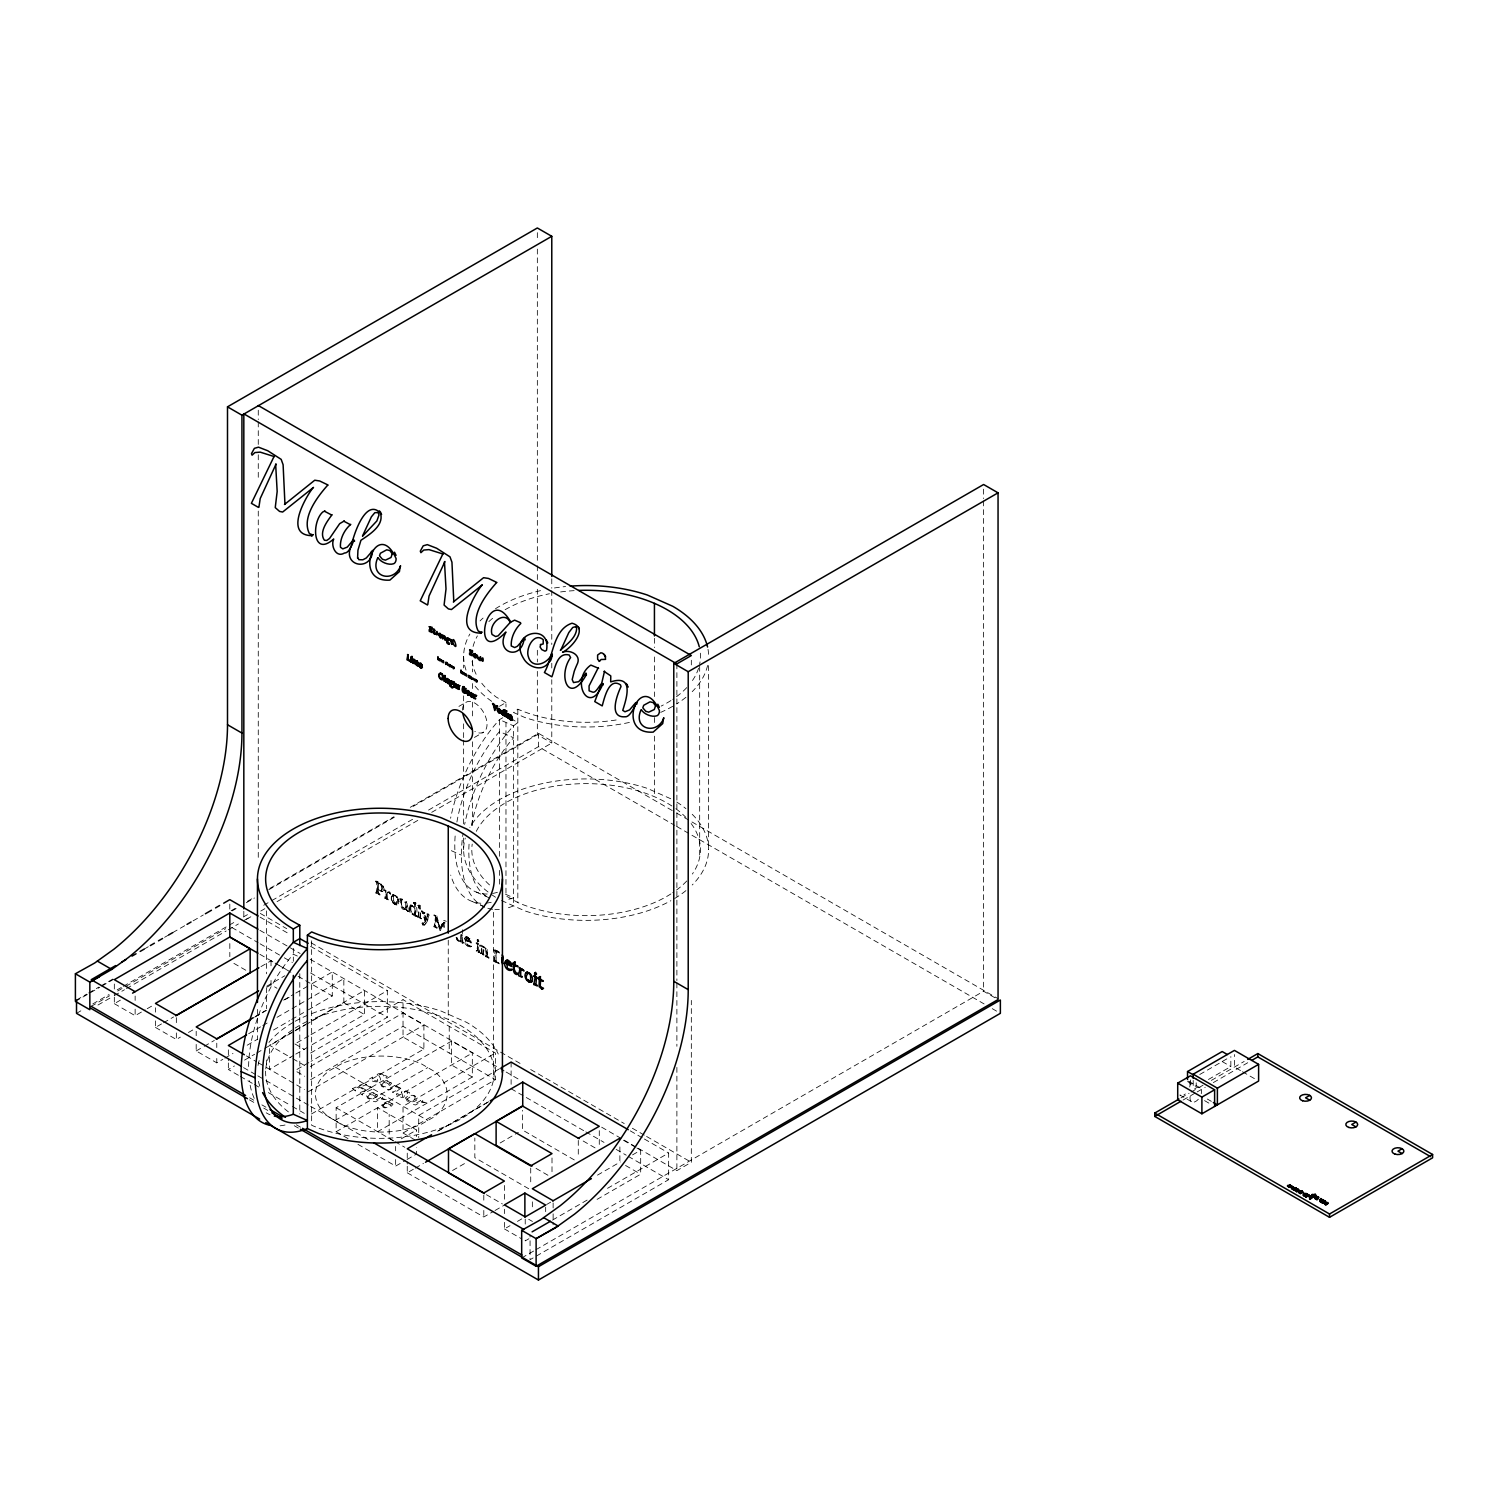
<?xml version="1.0" encoding="UTF-8"?>
<svg xmlns="http://www.w3.org/2000/svg" width="1508" height="1508" viewBox="0 0 1508 1508"><rect width="100%" height="100%" fill="white"/><g stroke="black" fill="none" stroke-linecap="round" stroke-linejoin="round"><path stroke-width="0.75" stroke-dasharray="5 3.75" d="M405.539 909.399L408.253 911.473L406.708 910.455C408.611 900.276 405.049 902.481 404.483 901.482M406.708 910.455L407.235 902.067M410.76 906.798L411.873 905.893L414.455 907.929C416.076 926.251 404.125 899.616 414.907 907.665L414.907 913.603C411.364 915.149 409.064 907.269 412.268 905.799M460.807 934.696L460.43 940.86M461.278 934.432C464.803 950.681 449.95 930.511 460.411 940.709M435.737 917.712L440.016 930.511L443.955 922.312L440.487 930.248L436.189 917.448L435.492 927.043C440.675 929.267 431.118 926.666 434.738 926.082M436.189 917.448L435.492 927.043M375.775 892.679C379.356 887.288 375.473 872.736 377.264 890.889C374.7 892.981 378.018 896.374 379.903 894.319C370.157 885.403 390.534 894.791 378.112 890.04M494.662 960.426C496.452 934.168 492.984 967.382 495.114 960.162M375.775 881.143L382.957 885.611L384.106 888.928L383.183 890.851C386.048 885.253 374.399 878.806 378.112 889.324C386.067 893.226 381.336 880.766 375.775 881.143L376.849 882.463M498.149 952.509L498.997 951.812L493.663 949.211L499.6 953.075L496.094 951.755L495.944 961.934L499.789 963.48M378.527 893.622L378.583 889.777M495.944 961.934L496.566 951.491L499.714 953.056M435.586 915.827L434.568 926.232L435.586 915.827L434.04 915.526L434.511 914.527L436.792 915.846L440.072 928.268L436.34 916.11L434.04 914.791M388.216 899.202C387.594 900.747 382.73 897.543 386.086 890.983C380.676 887.496 392.777 894.414 384.578 889.965M384.691 897.882L385.991 897.222L386.086 890.983M417.678 916.921C420.374 910.794 418.036 895.262 418.922 916.581C415.284 917.599 423.71 919.333 421.203 918.24M476.245 951.265L477.546 950.078L477.659 943.838C474.172 940.332 483.653 946.722 478.828 951.548C482.277 953.829 474.605 951.642 477.094 950.624M481.222 953.094L481.881 946.289L480.355 946.006L480.826 945.007L487.084 948.589L487.499 957.09L488.912 958.032L485.387 956.543L486.688 955.356C483.201 933.678 484.388 964.008 481.542 953.018M480.468 953.169L481.768 952.528L481.881 946.289M414.455 907.137L414.964 903.405L414.455 907.137L410.704 905.12L414.907 906.874M386.821 898.975L386.859 893.565L388.876 892.416L390.685 894.037M387.273 898.693L386.859 893.565M415.661 915.62C413.739 883.462 420.28 922.896 414.587 915.658C411.288 914.489 407.763 907.778 409.931 905.403C406.971 908.457 410.496 916.525 414.945 914.432L417.188 916.619M456.095 937.297L457.565 940.615L463.088 943.65L462.089 934.508M462.013 942.387L462.541 929.757M478.356 951.831L478.884 943.424M482.579 954.244L483.484 947.533L482.635 948.023M487.499 957.09L486.613 948.852L480.355 945.271M400.694 899.937C400.223 894.847 398.866 912.736 406.01 909.135L408.253 911.473M401.166 899.673L401.693 907.1L405.464 909.343M477.659 943.838L477.018 950.662M405.577 902.764C407.122 916.167 398.263 904.404 402.429 899.277C398.621 905.479 408.329 914.451 406.029 902.481M425.614 921.69C417.037 927.1 428.178 927.062 428.31 916.185C428.065 909.833 427.348 916.487 425.765 920.37C427.782 916.393 419.582 907.91 422.485 911.718L425.614 921.69L423.729 924.592L422.127 923.047M419.789 918.014C422.108 914.753 418.15 901.539 418.621 906.044M420.261 917.75L420.317 905.384L417.546 904.781M444.879 922.425L444.822 923.462M393.984 895.564L393.211 896.11C395.398 916.939 399.073 892.924 394.889 896.016M396.321 904.121C399.224 901.614 397.151 894.866 392.966 894.904M391.137 897.995L393.437 894.621L397.245 896.789L399.13 901.671L396.793 905.026C392.212 904.593 389.516 898.202 392.664 894.923M396.774 903.839L393.701 901.388L393.682 895.846M398.621 903.801L398.15 899.409L395.888 896.072M465.708 940.181L471.438 942.839L466.161 939.899L467.065 945.064L471.533 946.308L468.686 947.062L465.218 943.914L464.162 939.974L465.67 937.09M471.533 946.308L469.158 946.779L466.406 944.762L464.652 937.995M381.769 889.984L381.731 886.365L378.828 883.254M422.447 922.99C424.766 929.38 428.046 917.995 428.762 915.903M476.943 940.106C481.278 937.995 476.132 944.498 477.64 939.258M423.654 913.452L424.408 912.679L421.316 910.889M477.452 939.446L478.3 941.614M390.365 894.112C388.517 887.835 391.345 897.222 389.441 892.642M486.16 955.921L486.16 950.624L483.955 947.439M486.688 955.356L485.387 956.015M378.678 883.443L378.583 889.06L381.75 890.078M465.972 937.052C470.684 936.543 471.552 945.818 465.746 939.465L468.423 937.957L470.986 943.122M465.746 939.465L467.951 938.221L469.572 941.671M425.765 920.37L427.782 915.262L426.745 914.734M440.072 928.268L443.654 920.332L446.33 921.331M440.543 928.004L444.106 920.069M443.503 922.576L444.426 929.72M386.84 892.529L389.083 891.624M616.169 719.976A114.325 66.013 0 0 1 517.828 709.212L513.568 712.511L524.878 717.525A122.487 70.725 0 0 0 631.852 721.88M470.421 947.062C470.741 945.931 464.445 944.065 466.161 939.899M500.166 1142.97L518.356 1132.338M255.286 1016.543L265.408 1010.68M283.636 1000.124L293.777 994.262M295.794 993.093L309.988 984.875M312.005 983.706L332.269 971.981L332.269 995.977L307.952 1010.058M248.613 1033.753L260.771 1026.722M262.788 1025.553L268.876 1022.028M276.982 1017.335L305.351 1000.916M307.368 999.747L343.843 978.635L343.843 1002.631L307.368 1023.744M196.191 1044.403L196.191 1050.944L216.775 1062.838L222.864 1059.313M224.88 1058.145L232.986 1053.451M247.18 1045.233L257.303 1039.37M273.513 1030.002L289.724 1020.614M291.741 1019.446L305.936 1011.227M238.358 1075.261L228.349 1069.492L234.437 1065.967M244.56 1060.105L254.682 1054.243M256.718 1053.074L262.788 1049.549M264.824 1048.38L305.351 1024.912M458.922 706.385L466.142 702.219M499.525 706.291L505.972 702.558L505.972 707.007M502.748 717.751L499.525 719.618A113.741 56.531 -66.1 0 0 450.59 818.26M474.436 737.431L483.446 732.228M144.221 949.079L148.293 946.722M164.598 937.316L168.67 934.96M172.741 932.604L184.975 925.554M193.118 920.841L203.316 914.96M76.512 1000.011L86.672 994.13M88.708 992.961L98.887 987.08M100.923 985.912L113.138 978.862M231.158 910.719L235.229 908.363M247.444 901.313L253.551 897.788M269.819 888.382L393.965 816.733M410.233 807.327L538.45 733.303L674.792 812.02M75.4 1001.387L99.811 987.288M101.847 986.119L114.061 979.069M232.1 910.926L236.153 908.57M246.332 902.708L254.475 897.995M268.726 889.777L396.924 815.753M413.211 806.365L537.338 734.698L551.777 743.029L551.777 679.693M76.512 1013.338L82.62 1009.813M92.78 1003.932L109.066 994.545M117.209 989.832L121.281 987.495M123.317 986.307L235.229 921.69M243.372 916.996L247.444 914.659M263.73 905.252L269.819 901.727M271.855 900.559L414.304 818.316M428.555 810.079L538.45 746.649L674.792 825.366M91.234 1006.345L109.575 995.751M117.718 991.039L123.826 987.514M125.88 986.345L225.729 928.683M243.825 920.596L251.044 916.43M97.982 1005.025L112.214 996.807M114.25 995.619L124.429 989.757M126.465 988.569L226.181 931.001M228.217 929.833L238.396 923.952M246.52 919.258L252.628 915.733M260.771 911.039L264.843 908.683M277.057 901.633L419.507 819.391M431.703 812.341L551.777 743.029M114.325 997.127L114.325 1003.668L120.395 1000.162M114.325 1003.668L135.136 1015.676L145.202 1009.87M147.218 1008.701L153.269 1005.214M375.775 881.897L377.32 882.199M378.15 883.99L379.111 883.236M380.374 884.63L381.543 884.122M375.775 893.245L377.17 892.397M381.279 890.342L382.221 889.72M378.074 893.886L379.903 894.319M388.291 892.472L387.311 893.038L388.876 892.416M155.456 1020.878L155.456 1027.419L161.507 1023.932M163.505 1022.763L173.59 1016.957M260.959 966.609L271.025 960.803L276.982 964.234M384.691 898.391L385.916 897.524M393.211 896.11L394.38 895.45M391.251 899.277L391.59 897.731M396.246 897.505L397.245 896.789M391.628 900.559L391.722 898.994M392.212 901.784L396.793 905.026M392.985 902.915L394.172 902.331M399.677 899.409L402.429 899.277M399.677 898.693L401.486 899.088M401.015 899.352L401.995 899.032M394.889 904.555L397.075 903.556M404.483 902.18L406.293 901.859M405.841 902.123L406.802 901.822M266.709 986.232L284.842 975.751M413.437 902.406C417.509 902.972 411.232 902.18 414.493 903.669M155.456 1027.419L176.342 1039.464L180.357 1037.146M188.425 1032.49L194.475 1029.003M266.991 987.118L271.025 984.799L276.982 988.249M413.437 903.122L414.964 903.405M417.546 905.497L419.073 905.78M412.08 914.489L413.079 913.678M413.607 914.206L414.907 913.603M421.316 911.605L422.485 911.718M425.162 921.954L422.768 912.887M423.691 913.188L424.879 912.415M417.678 917.448L418.922 916.581M423.729 914.055L424.879 912.943M426.745 914.036L429.554 915.13M196.191 1050.944L202.242 1047.457M204.259 1046.288L214.325 1040.463M254.626 1017.203L266.709 1010.228M284.842 999.766L290.893 996.26M421.938 923.537L423.069 922.821M425.03 924.743L423.654 925.46M433.757 926.157L435.19 925.554M433.757 926.723L437.075 928.117M444.049 922.142L443.974 930.002M293.758 1031.284L269.536 1045.27L290.874 1057.598M295.775 1030.115L309.913 1021.972M311.93 1020.803L364.427 990.492L364.427 1014.488L311.93 1044.799M456.773 939.767L463.54 943.386M466.443 936.77L465.218 937.354L467.367 936.826L469.949 938.598L471.438 942.839M459.959 940.973L461.278 940.37M460.355 941.671L461.297 941.199M466.029 938.523L467.574 937.637M468.931 939.201L469.949 938.598M296.944 1042.782L309.008 1035.826M311.006 1034.658L387.33 990.605L387.33 1017.278L311.006 1061.33M477.433 941.331L478.771 941.35M477.734 941.576L478.96 941.124M476.132 942.839L477.848 943.179M477.395 943.442L478.451 943.179M293.758 1055.298L269.536 1069.285L269.536 1047.457M295.775 1054.13L309.913 1045.968M476.245 950.737L477.546 950.078M482.617 947.175L483.616 946.741M480.468 953.697L481.693 952.83M310.648 1053.018L403.032 999.672L495.416 1053.018L495.416 1079.69L403.032 1133.017L403.032 1106.344L495.416 1053.018M495.189 950.247L493.663 949.965L494.737 950.511M485.387 956.543L486.462 955.865L488.912 958.032M496.019 952.038L497.659 950.964M296.944 1069.455L309.008 1062.499M310.346 1066.514L403.032 1012.999L423.899 1025.044L423.899 1049.059L308.405 1115.731M495.039 960.445L493.663 961.312L499.732 964.083L494.115 960.464M497.546 962.896L498.733 963.405M310.648 1079.69L403.032 1026.345L495.416 1079.69M308.329 1091.679L423.899 1025.044M348.028 1138.597L336.133 1131.735L336.133 1107.72L451.608 1041.048L472.324 1053.018L472.324 1077.014L377.622 1131.679L377.622 1107.683L416.547 1130.02L416.547 1136.561M336.133 1131.735L472.324 1053.018M499.073 1069.04L418.734 1115.411L418.734 1137.635M401.335 1138.804L416.547 1130.02M438.828 1130.491L489.026 1101.5M437.64 1131.245L488.29 1101.99M357.943 1144.327L395.643 1166.099L405.143 1160.613M407.047 1159.501L416.547 1154.016L416.547 1147.475M407.254 1166.25L407.254 1172.79L413.324 1169.284M415.341 1168.116L423.446 1163.441M452.551 1170.491L464.709 1163.46M407.254 1172.79L483.804 1216.994L493.154 1211.584M495.039 1210.49L504.388 1205.099M504.426 1222.347L504.426 1228.907L510.006 1225.684M517.451 1221.386L524.878 1217.088M546.593 1204.515L550.665 1202.178M597.488 1175.128L620.316 1161.952M632.531 1154.902L640.674 1150.208L640.674 1174.204L595.886 1200.066M552.475 1220.085L587.121 1200.085M607.517 1188.323L668.647 1153.017L668.647 1179.69L530.062 1259.708L530.062 1235.259M528.931 1238.747L525.218 1240.895L525.218 1236.541M521.674 1257.936L533.889 1250.886M535.924 1249.717L983.612 991.227L998.051 999.578M638.261 1148.304L676.885 1170.623L691.324 1162.291L691.324 1000.407M1199.765 1074.488L1228.813 1057.73M1208.417 1079.483L1230.848 1066.552L1230.848 1056.543M1181.009 1097.899L1189.096 1093.243M1191.131 1092.075L1203.007 1085.213M1211.339 1080.407L1244.175 1061.444M1183.045 1100.067L1195.165 1093.074M1197.182 1091.905L1205.269 1087.249M1213.356 1082.574L1247.719 1062.744M334.851 1120.538L427.763 1067.589M414.003 914.904L414.945 914.432M405.011 909.607L406.01 909.135M392.212 895.205L393.437 894.621M409.931 905.403L411.175 904.857M479.77 952.754L477.32 950.587M381.599 891.454L383.013 891.058M414.7 903.009L415.756 902.745M670.74 798.75L647.384 788.401A122.487 70.725 0 0 0 469.855 827.421M451.326 850.682L461.373 855.13M505.538 894.244L513.568 897.788A102.073 50.744 -66.1 0 1 505.237 899.918M501.523 900.54L524.878 910.889A122.487 70.725 0 0 0 670.853 900.71M476.283 892.095L490.326 898.316M472.513 901.614L484.558 906.949M297.34 956.034L293.325 954.244A102.073 50.744 -66.1 0 0 248.594 1067.928M476.132 943.556L477.188 944.102M480.355 946.006L481.429 946.553M416.133 915.356L417.188 915.903M462.485 942.123L463.54 942.67M407.16 910.191L408.253 910.738M435.963 926.779L437.075 927.345M478.828 951.548L479.77 952.057M483.031 953.98L483.974 954.47M487.97 956.826L488.912 957.316M434.04 915.526L435.115 916.091M384.578 890.681L385.633 891.247M505.972 702.558L496.434 697.205A114.325 66.013 0 0 1 481.146 682.408M510.797 718.6L517.828 722.539L513.568 725.838A113.741 56.531 -66.1 0 0 464.634 824.48M670.909 893.924A114.325 66.013 0 0 1 517.828 902.557L505.972 895.922L505.972 722.916M393.079 1140.595L389.177 1138.351L389.177 1114.355M395.039 1141.707L404.823 1147.305M1240.481 1070.567L1234.43 1067.08L1234.43 1054.563M1242.498 1071.736L1254.581 1078.71M1222.177 1061.538L1230.848 1066.552M1188.549 1081.161L1200.085 1087.833M1187.531 1081.556L1196.202 1086.552L1196.202 1078.54M1207.305 1099.03L1211.339 1101.349M1204.553 1100.614L1210.585 1104.12M1191.452 1101.669L1179.897 1095.015A8.162 4.713 -60 0 0 1185.382 1093.941M676.828 813.208L998.334 998.824M676.828 826.535L984.102 1003.932M992.245 1008.645L1000.37 1013.338M466.217 939.201L470.025 941.407M379.903 895.111L376.246 892.416M388.216 899.899L385.143 897.618M421.203 918.938L418.15 916.657M483.974 955.186L480.92 952.905M260.3 913.433L286.727 928.683M311.119 942.783L522.579 1064.855M530.703 1069.549L624.237 1123.554M632.361 1128.248L644.557 1135.279M646.593 1136.466L691.324 1162.291M260.092 917.147L290.384 934.64M310.591 946.308L387.33 990.605M630.269 1130.868L642.389 1137.861M644.406 1139.03L668.647 1153.017M259.942 930.342L300.13 953.471M310.177 959.258L504.068 1070.831M506.104 1072.018L520.335 1080.237M601.654 1127.192L621.993 1138.917M624.029 1140.105L636.225 1147.136M623.652 1140.387L635 1146.928M636.885 1148.022L640.674 1150.208M231.836 927.495L258.075 942.651M260.092 943.819L282.316 956.638M284.333 957.806L292.42 962.481M310.591 972.962L387.33 1017.278M511.118 1088.757L583.822 1130.717M585.839 1131.886L604.029 1142.385M616.131 1149.379L626.235 1155.203M628.252 1156.372L668.647 1179.69M259.942 954.338L286.068 969.38M298.113 976.317L332.269 995.977M343.843 1002.631L364.427 1014.488M278.98 965.384L290.893 972.264M423.899 1049.059L403.032 1037.014L403.032 999.672M472.324 1077.014L451.608 1065.063L451.608 1041.048M583.162 1141.009L595.245 1147.984M625.556 1165.477L640.674 1174.204M233.891 963.367L246.087 970.398M574.284 1159.935L522.39 1129.963L522.39 1110.34M536.037 1168.38L548.026 1175.297M294.946 1043.951L304.748 1049.606M335.455 1067.23L427.763 1120.538M528.724 1188.738L474.832 1157.616L474.832 1137.975M292.816 1058.71L304.465 1065.44M296.906 1071.754L304.748 1076.278M403.032 1133.017L416.774 1140.953M246.369 1055.883L256.379 1061.67M258.377 1062.82L264.371 1066.288M266.369 1067.457L304.409 1089.417M336.133 1107.72L395.643 1142.084M486.424 1194.713L502.39 1203.95M528.667 1219.275L532.437 1221.461M243.599 1067.645L255.794 1074.676M257.83 1075.845L263.919 1079.37M265.955 1080.539L294.399 1096.976M296.416 1098.144L308.612 1105.175M310.648 1106.344L369.573 1140.368M504.426 1228.907L521.448 1238.728M240.356 1076.429L252.364 1083.366M254.362 1084.516L260.375 1087.984M268.386 1092.603L290.403 1105.326M292.401 1106.476L304.409 1113.413M249.706 1097.824L253.759 1100.18M261.883 1104.874L265.955 1107.211M296.416 1124.817L300.488 1127.155M249.48 1099.86L255.587 1103.385M263.73 1108.097L267.783 1110.435M294.248 1125.722L298.32 1128.059M496.415 961.67L498.017 962.632M456.585 938.466L457.244 939.484M392.08 900.276L392.683 901.52M426.217 920.087L424.2 913.791M422.033 911.982L422.315 913.151M1193.205 1080.463L1193.205 1086.703M1190.434 1079.973L1190.434 1088.305M983.612 489.195L983.612 498.582M983.612 500.92L983.612 991.227M708.628 665.594L708.628 849.645M699.674 666.291L699.674 857.336M691.324 660.24L691.324 664.934M676.885 663.878L676.885 980.596M676.885 982.933L676.885 1046.288M676.885 1067.4L676.885 1170.623M654.434 638.299L654.434 647.611M654.434 656.941L654.434 696.545M654.434 717.506L654.434 724.5M654.434 736.149L654.434 796.714M619.882 1146.928L619.882 1162.197M599.279 1130.68L599.279 1145.948M578.28 1140.425L578.28 1157.88M553.134 1202.932L553.134 1211.659M553.134 1213.846L553.134 1224.741M552.003 1157.956L552.003 1175.411M551.777 578.808L551.777 588.195M551.777 590.533L551.777 644.5M551.777 663.275L551.777 667.95M545.67 1207.286L545.67 1211.64M538.45 733.303L538.45 746.649M537.338 232.666L537.338 239.697M537.338 249.084L537.338 563.445M537.338 565.783L537.338 579.864M537.338 589.251L537.338 629.119M537.338 650.25L537.338 661.974M537.338 671.362L537.338 734.698M532.343 1201.838L532.343 1210.566M530.722 1168.078L530.722 1185.533M525.218 1219.086L525.218 1225.627M517.828 709.212L517.828 902.557M511.118 1062.084L511.118 1084.309M504.388 1185.458L504.388 1200.726M504.426 1209.265L504.426 1213.62M499.525 856.28L499.525 719.618L513.568 725.838L513.568 905.874A113.741 56.531 -66.1 0 1 505.274 908.532M499.525 870.399L499.525 886.855M493.493 912.302L493.493 1080.03M483.804 1195.165L483.804 1201.706M483.804 1210.434L483.804 1216.994M472.588 660.24L472.588 671.889M472.588 683.539L472.588 690.532M472.588 702.181L472.588 718.487M472.588 741.766L472.588 827.967M463.635 656.282L463.635 667.931M463.635 695.885L463.635 709.853M463.635 723.84L463.635 737.827M463.635 740.145L463.635 824.009M463.635 837.996L463.635 849.645M449.233 1026.345L449.233 1053.018M448.253 940.2L448.253 1019.408M407.254 1153.149L407.254 1164.063M395.643 1146.457L395.643 1150.811M395.643 1159.539L395.643 1166.099M311.647 940.804L311.647 1125.27A114.325 66.013 0 0 0 464.766 1116.599A114.325 66.013 0 0 0 464.257 1027.759A114.325 66.013 0 0 0 311.025 1019.672M299.79 973.659L299.79 1113.941M293.325 948.287L293.325 961.312M271.025 960.803L271.025 967.344M271.025 980.445L271.025 984.799M266.407 910.889L266.407 973.791M266.407 987.778L266.407 1008.739M266.407 1059.992L266.407 1064.648M258.264 410.214L258.264 419.601M258.264 421.938L258.264 445.407M258.264 454.794L258.264 478.243M258.264 511.099L258.264 860.634M257.453 1009.436L257.453 1039.728M243.825 911.209L243.825 918.24M229.8 904.103L229.8 910.775M229.819 943.556L229.819 956.656M228.349 1049.851L228.349 1060.765M228.349 1062.933L228.349 1069.492M216.775 1043.197L216.775 1047.551M216.775 1058.465L216.775 1062.838M196.191 1031.302L196.191 1035.676M176.342 1017.655L176.342 1024.196M176.342 1032.923L176.342 1039.464M155.456 1007.778L155.456 1012.151M135.136 996.053L135.136 1000.407M135.136 1009.135L135.136 1015.676M114.325 984.027L114.325 994.941M462.541 710.155A17.323 10.009 60 0 1 474.794 703.086A17.323 10.009 60 0 1 487.046 724.292A17.323 10.009 60 0 1 474.794 731.38M1189.378 1082.122A8.162 4.713 -60 0 1 1189.699 1087.023M1194.6 1088.889A8.162 4.713 -60 0 1 1201.254 1093.696M1198.351 1099.219A8.162 4.713 -60 0 1 1191.999 1101.971A8.162 4.713 -60 0 1 1190.283 1095.826M691.116 823.519A114.325 66.013 0 0 1 692.361 874.037M686.743 880.992A114.325 66.013 0 0 1 672.719 892.736M489.516 884.932A114.325 66.013 0 0 1 472.211 844.084M476.283 831.36A114.325 66.013 0 0 1 562.767 785.027A114.325 66.013 0 0 1 674.133 807.515M675.829 808.722A114.325 66.013 0 0 1 685.82 817.336M692.21 814.282A122.487 70.725 0 0 1 692.21 884.989M685.914 890.644A122.487 70.725 0 0 1 672.738 899.635M495.51 897.222A122.487 70.725 0 0 1 489.855 893.358M488.064 892.02A122.487 70.725 0 0 1 465.275 838.109M676.753 802.049A122.487 70.725 0 0 1 685.914 808.627M499.299 909.418A113.741 56.531 -66.1 0 1 494.869 909.456M492.701 909.267A113.741 56.531 -66.1 0 1 486.556 907.835M484.634 907.062A113.741 56.531 -66.1 0 1 463.05 833.566M491.212 902.293A113.741 56.531 -66.1 0 1 485.256 903.198M480.826 903.235A113.741 56.531 -66.1 0 1 450.722 875.092M497.414 892.284A102.073 50.744 -66.1 0 1 491.193 893.697M487.216 894.018A102.073 50.744 -66.1 0 1 455.416 832.85M456.905 822.03A102.073 50.744 -66.1 0 1 499.525 731.55L513.568 737.77A102.073 50.744 -66.1 0 0 470.948 828.269M707.572 665.518A122.487 70.725 0 0 1 692.21 691.644M685.914 697.299A122.487 70.725 0 0 1 676.753 703.859M672.738 706.291A122.487 70.725 0 0 1 660.692 712.379M491.683 701.314A122.487 70.725 0 0 1 475.133 686.178M466.01 670.099A122.487 70.725 0 0 1 469.855 634.057M480.053 620.919A122.487 70.725 0 0 1 483.069 618.073M495.51 608.704A122.487 70.725 0 0 1 542.71 590.156M554.435 587.969A122.487 70.725 0 0 1 565.594 586.555M708.025 649.364A122.487 70.725 0 0 1 708.628 656.282M698.562 668.232A114.325 66.013 0 0 1 692.361 680.673M686.743 687.629A114.325 66.013 0 0 1 672.719 699.373M670.909 700.56A114.325 66.013 0 0 1 661.164 706.083M476.132 674.264A114.325 66.013 0 0 1 471.929 659.392M473.078 646.461A114.325 66.013 0 0 1 477.376 635.924M488.875 621.598A114.325 66.013 0 0 1 494.454 616.847M505.123 609.703A114.325 66.013 0 0 1 549.459 593.756M560.58 591.947A114.325 66.013 0 0 1 574.152 590.646M700.334 653.171A114.325 66.013 0 0 1 699.674 663.972M486.443 896.336A102.073 50.744 -66.1 0 1 469.271 841.2M288.424 1111.905A114.325 66.013 0 0 1 265.634 1071.095M265.766 1068.927A114.325 66.013 0 0 1 293.363 1029.248M295.172 1028.06A114.325 66.013 0 0 1 309.083 1020.539M259.81 1086.156A122.487 70.725 0 0 1 258.038 1079.257M258.038 1065.421A122.487 70.725 0 0 1 259.81 1058.522M268.952 1042.443A122.487 70.725 0 0 1 293.325 1022.33M295.229 1021.255A122.487 70.725 0 0 1 309.706 1014.394M311.93 1013.527A122.487 70.725 0 0 1 441.184 1011.095L466.556 1022.33A122.487 70.725 0 0 1 498.262 1054.035M285.031 1125.006A113.741 56.531 -66.1 0 1 279.074 1125.892M270.102 1114.789A102.073 50.744 -66.1 0 1 266.219 1112.81M254.23 1098.352A102.073 50.744 -66.1 0 1 249.404 1080.689M378.791 1075.468C384.955 1083.913 372.25 1082.725 369.347 1079.068L372.608 1077.089L372.91 1080.463L377.735 1081.029L377.188 1074.601A4.335 2.507 0 0 1 379.469 1073.489L387.254 1076.373C382.335 1082.951 385.69 1069.794 378.791 1075.468M400.789 1088.248L394.662 1092.866C388.951 1091.415 394.908 1092.942 398.96 1088.361A1.96 1.131 0 0 0 398.696 1087.457L395.247 1086.608L389.479 1089.869C384.05 1089.021 389.422 1089.153 394.681 1085.458L393.494 1084.836L400.789 1088.248M401.373 1092.037C406.048 1103.309 396.547 1090.001 396.34 1094.638L398.055 1095.562A6.051 3.487 0 0 0 399.959 1096.825C408.781 1100.557 400.11 1088.512 407.085 1092.037A2.281 1.319 0 0 1 407.443 1092.98L406.934 1094.506L409.705 1092.923L405.237 1090.68L401.373 1092.037M376.284 1094.695L375.021 1096.184L371.006 1093.865L374.059 1093.338L376.284 1094.695M390.233 1082.744L388.989 1084.233L384.955 1081.915L388.008 1081.387L390.233 1082.744M391.665 1103.573L390.402 1105.062L386.387 1102.744L389.441 1102.216L391.665 1103.573M367.952 1096.278C366.859 1099.313 375.718 1098.597 371.439 1099.275A6.202 3.581 0 0 1 367.707 1098.276L366.331 1095.204L372.08 1092.584A5.316 3.073 0 0 1 376.227 1093.507L377.603 1095.336L375.926 1097.372L370.289 1094.224L367.952 1096.278M381.92 1084.327C380.827 1087.362 389.686 1086.646 385.388 1087.343A6.202 3.581 0 0 1 381.656 1086.344L380.28 1083.272L386.048 1080.633A5.316 3.073 0 0 1 390.176 1081.556L391.571 1083.385L389.893 1085.421L384.257 1082.273L381.92 1084.327M383.334 1105.157C382.24 1108.191 391.1 1107.475 386.821 1108.154A6.202 3.581 0 0 1 383.089 1107.155L381.712 1104.082L387.462 1101.462A5.316 3.073 0 0 1 391.609 1102.386L392.985 1104.214L391.307 1106.25L385.671 1103.102L383.334 1105.157M407.235 1099.049C415.002 1108.191 419.959 1088.267 407.235 1099.049M405.69 1097.975L407.179 1101.066L412.796 1101.801A6.579 3.789 0 0 0 416.491 1100.143L417.245 1098.521C415.718 1093.997 408.197 1094.544 405.69 1097.975M386.293 1099.615L380.525 1098.974L375.53 1101.801C370.082 1100.972 375.435 1101.104 380.695 1097.39C377.057 1095.562 385.973 1097.39 381.449 1098.427L386.293 1099.615M426.349 1102.744L420.6 1102.103L415.605 1104.949C410.157 1104.101 415.511 1104.233 420.77 1100.52C417.132 1098.691 426.048 1100.52 421.505 1101.556L426.349 1102.744M352.514 1088.625L355.549 1090.963L355.04 1089.945L359.733 1087.306L365.445 1090.529L359.017 1092.98L362.58 1095.034L362.071 1093.997L373.607 1088.644L370.063 1086.608L370.572 1087.626L366.067 1090.152L360.431 1086.891L366.595 1084.591L363.051 1082.555L363.541 1083.573L352.514 1088.625M341.562 1063.762L329.328 1070.718A65.843 38.002 0 0 0 328.819 1116.994L340.883 1124.063A65.843 38.002 0 0 0 421.034 1124.365L433.267 1117.39A65.843 38.002 0 0 0 433.795 1071.114L421.731 1064.064A65.843 38.002 0 0 0 341.562 1063.762"/><path stroke-width="1.5" d="M503.804 714.472C503.05 706.027 500.637 717.525 504.256 714.208M507.781 716.715L505.293 716.545L506.537 710.777M418.772 665.744C420.506 662.728 411.043 658.864 414.153 659.373M447.612 682.709L445.765 682.181L446.99 678.336M451.326 683.105L449.403 684.274L448.008 683.463L448.366 680.787L446.933 679.486L447.612 682.389M512.513 720.183C506.537 719.599 512.4 716.658 509.666 715.697C508.893 714.321 513.04 718.166 512.513 719.844M416.679 664.839C414.266 665.707 414.097 654.981 414.587 663.313M514.039 964.63C512.72 966.703 512.814 975.94 517.734 974.149M539.298 979.201L539.091 986.571L541.956 989.154L543.106 988.494L540.184 986.119L540.618 979.955M416.679 664.519L415.756 661.597L416.962 660.975M512.06 717.318L510.364 719.128L510.515 716.979M515.359 965.365C511.382 969.437 518.262 974.074 516.697 974.583M1309.849 1198.747L1309.641 1195.618L1307.926 1195.467M284.955 504.219L283.108 464.747L281.185 459.374L267.783 450.76L258.471 447.16L254.381 448.347L251.459 453.682L252.081 455.19L254.909 452.57L260.168 452.136L274.324 456.585M410.798 661.447L406.953 659.769L407.914 654.585M453.795 601.711L451.948 562.239L450.006 556.848L436.623 548.233L427.311 544.633L423.22 545.821L420.298 551.155L420.921 552.682L423.748 550.043L428.988 549.609L443.163 554.058M463.144 686.479C460.92 689.533 462.617 694.792 466.858 692.436M410.836 659.844C406.934 664.01 408.913 652.417 407.443 654.849M410.346 661.729L410.138 659.976M463.258 689.571C467.8 691.343 462.202 694.83 463.258 689.571L464.219 689.269M412.268 658.299L410.817 661.993L412.683 662.54M413.173 659.844L412.74 663.105L414.587 663.633M415.756 661.597C419.167 661.56 415.19 667.196 418.772 666.065M445.105 677.243L443.842 681.069L445.708 681.597M459.224 689.42L457.376 688.873L458.771 685.141M474.963 694.472L473.738 698.336L475.604 698.864M522.107 977.203L518.564 975.695L519.977 968.268M537.338 985.987L533.813 984.498L535.227 977.071M504.275 711.569L504.652 709.702M412.683 662.219L411.25 658.751M445.708 681.277L445.294 677.356M449.855 683.689L448.573 679.976L446.198 678.92M459.224 689.099C458.941 687.007 459.997 685.405 457.791 685.612M475.604 698.543C471.344 696.451 480.147 695.395 474.718 695.659L471.193 694.057M504.841 709.816L504.369 715.697L505.312 715.678M506.669 717.337L506.273 715.188L508.667 718.487L512.004 716.62L510.967 715.226L509.233 715.98M522.107 976.487L520.694 976.26L520.731 970.85L522.183 969.776M537.338 985.29L535.924 985.063L536.452 976.656M1305.871 1196.523L1309.66 1195.901M1301.121 1192.149C1296.71 1191.49 1302.384 1194.034 1302.969 1192.319M440.223 673.247C435.529 675.584 443.032 683.558 443.861 677.865M333.758 539.072C330.422 545.349 335.85 558.394 344.484 553.021C350.591 553.53 354.078 536.377 354.55 541.297M463.352 687.252C467.367 689.872 460.882 690.004 464.2 686.762M442.805 677.563C442.466 683.199 436.34 674.264 441.147 673.36M499.619 712.813C500.92 705.273 495.189 712.719 500.222 712.417M501.749 962.123L501.994 957.241M530.496 981.124C532.324 963.725 519.732 980.69 530.948 980.86M505.746 716.036L501.674 714.038L502.56 710.664M497.263 710.042C502.428 705.857 498.997 718.619 497.734 709.759M531.909 981.746C527.027 984.366 521.919 973.961 527.31 971.925M531.438 982.01C534.454 978.673 530.533 971.265 526.085 972.49M422.428 667.384C419.526 670.231 416.981 661.635 420.902 663.803C425.482 668.685 417.169 660.674 421.279 665.424L422.202 664.764M457.263 687.516L454.134 686.574L454.605 683.312M467.499 691.908C470.571 697.639 465.293 694.472 467.631 690.494M473.644 696.96C468.046 699.278 471.005 688.27 473.135 695.659M511.325 970.153C506.405 972.17 501.636 962.217 506.895 960.144M1321.856 1201.084L1319.726 1201.103L1322.365 1201.405L1323.176 1203.082L1325.664 1201.914L1321.498 1201.914M503.106 963.197C500.713 967.194 504.86 956.713 502.126 955.054M450.854 681.635C454.775 684.104 448.215 684.255 451.891 681.126M450.383 685.82L452.626 687.535L450.835 685.556M453.682 687.026C449.459 689.382 449.384 682.672 450.892 680.975M465.331 693.058C465.614 690.23 464.973 686.856 462.673 686.743M451.891 682.125C456.113 682.822 447.084 684.01 453.154 687.629M258.924 507.159L260.205 498.564L276.096 463.993M427.763 604.633L429.045 596.037L444.935 561.485M1321.498 1202.441C1327.021 1205.533 1327.115 1198.313 1321.498 1202.441L1320.744 1198.615L1323.59 1201.235M411.156 656.753L411.759 657.62L411.835 656.357M444.389 675.697L444.785 676.677L444.728 675.452M534.737 972.754C538.639 974.922 532.437 975.073 535.472 972.396M495.397 709.25L493.644 704.971L494.549 704.293M400.204 566.141L399.432 571.57L389.893 580.109C350.798 582.767 377.471 516.283 396.114 558.639A10.631 6.145 60 0 1 393.833 563.672C388.48 565.726 380.11 561.692 378.112 557.734M663.501 718.166L662.728 723.576L653.19 732.115C614.114 734.792 640.768 668.308 659.43 710.645A10.631 6.145 60 0 1 657.13 715.697C651.776 717.751 643.426 713.718 641.409 709.759M1293.11 1188.719L1296.22 1187.965L1291.564 1188.606M1297.728 1190.792L1297.615 1188.775L1295.278 1190.83L1294.58 1189.171M1305.664 1196.598L1308.982 1196.221L1308.058 1194.732M552.248 655.98C552.437 650.023 552.248 661.352 548.95 662.069C542.578 672.53 528.177 667.29 523.389 658.148C507.631 632.587 551.796 621.748 546.48 650.419L545.01 651.173L541.806 649.646L540.071 647.007L540.806 644.406M519.506 968.532C517.282 964.649 526.556 974.111 523.333 969.927M604.538 671.135L601.522 684.066L594.755 701.578L602.22 705.895C604.369 698.034 609.081 676.979 620.485 684.896L621.013 686.592C617.3 694.302 608.158 717.978 624.934 716.79C631.871 717.733 638.035 696.413 636.715 704.293M635.792 702.596L629.552 709.929L624.972 711.776L622.747 710.362C626.668 697.94 634.34 674.246 610.683 681.899L610.778 675.886L604.067 671.399M1316.164 1199.162L1318.916 1197.352L1315.843 1198.992L1316.484 1196.447L1314.052 1196.504L1314.882 1197.635L1314.279 1195.806L1316.616 1196.089L1314.787 1198.521L1316.974 1199.784C1318.765 1197.748 1314.524 1199.784 1317.785 1199.35M1313.92 1197.088L1314.279 1195.806M505.991 632.097C494.247 652.907 521.598 661.635 524.237 638.204M586.442 675.094L586.046 673.171L578.695 681.691L573.511 682.559L572.192 679.58L574.284 671.173A239.659 138.359 60 0 1 577.658 663.086C580.825 654.472 569.515 649.232 562.578 652.248C571.193 648.289 589.364 627.912 572.041 623.219C552.795 629.439 553.285 657.224 544.407 672.511L551.871 676.828C554.925 668.911 556.942 651.814 569.195 655L570.589 657.582C557.451 675.886 568.648 705.499 585.971 675.358L585.594 673.435M540.335 644.67L543.182 643.973L543.257 639.712C534.171 631.814 525.557 648.289 528.271 656.395C531.683 669.703 547.724 664.029 551.796 654.02M456.113 685.556C452.174 682.936 460.279 685.669 454.134 683.576M467.178 691.437C472.551 694.641 465.557 688.006 468.799 692.869M472.494 695C468.215 692.643 476.886 694.528 470.873 693.567M510.024 965.045L506.217 962.839L506.933 961.35L510.496 964.762M1304.062 1194.901L1303.911 1193.054L1303.704 1195.731L1304.929 1196.051M377.641 558.017C369.253 577.244 393.682 583.558 400.657 565.877M640.957 710.023C632.549 729.269 656.979 735.565 663.972 717.902M1296.616 1190.547C1300.367 1194.053 1298.256 1186.739 1296.691 1191.716M392.042 554.416L391.006 557.489L385.407 560.147L382.41 559.261L379.488 555.792L380.412 553.248L386.708 549.817L389.893 550.59L392.514 554.133M655.339 706.423L654.302 709.514L648.704 712.172L645.726 711.267L642.804 707.799L643.727 705.273L650.023 701.842L653.19 702.596L655.81 706.159M1303.138 1192.225L1301.366 1190.849L1300.461 1192.055M1304.891 1194.883L1306.06 1193.469L1307.511 1195.561M599.147 661.447L601.145 659.486L605.556 659.392L605.066 655.528L602.54 653.171L600.806 652.776L597.602 655.038L597.639 659.335L599.6 661.183M1314.222 1197.069L1316.277 1196.617L1314.297 1197.277M494.944 709.533L496.716 705.857M362.486 536.094L371.383 516.829L374.795 512.701L378.037 512.531L379.036 514.888L376.868 520.939L362.938 535.83M1319.688 1199.482L1319.915 1201.461M1320.631 1199.294C1322.874 1200.029 1317.54 1203.29 1323.741 1200.142M513.587 964.894L512.418 963.499L514.85 961.934M540.109 976.524L537.677 978.07L538.827 979.465M560.806 650.061L568.818 632.549L572.776 627.441L576.358 626.499M476.264 696.47L474.718 695.659M258.471 507.423L251.384 503.333L273.872 456.849M427.311 604.896L420.223 600.806L442.692 554.322M313.513 487.386L282.637 512.041L279.564 511.419L275.248 507.612L277.17 491.476L275.644 464.257M482.353 584.859L451.476 609.534L448.404 608.912L444.087 605.085L446.01 588.949L444.464 561.749M452.438 681.936L450.44 681.239M313.061 487.649C304.239 499.186 284.239 535.566 312.231 535.66M481.881 585.123C473.078 596.659 453.079 633.058 481.052 633.134M1305.589 1195.26C1302.516 1191.754 1304.081 1198.464 1307.606 1194.261M1315.296 1197.955C1318.03 1198.238 1313.411 1194.279 1315.41 1196.843M522.635 640.014L524.69 637.922L525.161 639.882M332.062 514.718C327.274 521.127 318.622 532.362 324.446 540.279L326.802 540.448L329.536 538.488L339.696 523.653L344.295 520.939M1297.747 1188.851L1294.825 1190.359L1296.088 1190.208M509.836 622.861L498.13 635.848L495.604 636.527L492.06 634.491C488.14 623.596 504.728 609.571 510.307 622.597M370.911 552.286L372.947 550.326M1314.373 1194.807C1319.274 1194.6 1308.887 1193.657 1312.714 1196.278C1321.687 1193.601 1306.286 1196.033 1314.184 1194.901M1291.414 1187.248C1296.446 1189.473 1289.283 1185.326 1293.355 1189.02M505.519 632.38C469.233 669.684 486.217 579.072 510.76 622.069M510.307 622.333L514.624 620.146L520.543 622.729M311.76 535.924L313.212 534.586M480.6 633.398L482.051 632.059M1310.414 1197.88C1310.754 1193.054 1313.298 1199.557 1309.547 1198.935M353.626 539.6L347.311 547.084L342.787 548.893L340.469 547.253C339.809 538.865 344.427 529.704 350.78 524.369M603.143 684.915C601.635 679.26 597.149 693.02 592.983 692.21L589.119 690.834L589.062 685.914L598.299 667.629M1292.224 1186.381C1287.813 1189.265 1291.64 1183.931 1292.356 1187.701M520.844 623.445C515.02 629.062 510.703 637.771 511.269 645.952L514.68 647.554L517.376 646.272L522.88 640.127M560.335 650.325C566.706 644.199 576.904 637.526 576.64 627.648L575.886 626.763M333.306 539.336C312.269 557.489 311.515 521.579 322.901 511.909L324.993 510.986M284.484 504.501L314.738 480.223L319.677 480.977L328.065 485.029M453.324 601.975L483.578 577.696L488.517 578.45L496.905 582.503M502.183 1067.739A122.487 70.725 0 0 1 444.615 1132.395A122.487 70.725 0 0 1 318.697 1133.582L307.387 1128.568L307.387 935.205L311.647 931.906A114.325 66.013 0 0 0 491.891 892.359A114.325 66.013 0 0 0 353.626 814.754A114.325 66.013 0 0 0 290.233 919.899L299.79 925.252L299.79 945.61M421.656 667.893L419.94 666.687L419.978 664.481M456.509 688.006L454.794 686.819L454.832 684.594M472.871 697.45L470.741 694.321M510.873 970.417L511.985 969.663M1293.355 1187.079C1288.906 1188.945 1295.278 1186.626 1293.807 1188.606M1298.633 1191.056L1296.861 1190.868L1298.086 1191.282M99.49 976.713L89.839 982.104L89.839 1009.719L75.4 1001.387L75.4 973.772L89.839 982.104L111.78 969.437L128.35 957.542A198.17 114.419 -60 0 0 241.94 733.077L241.94 415.19L551.777 236.304L551.777 576.471M1287.474 1186.193C1291.772 1183.346 1291.395 1187.06 1288.68 1186.89M1288.68 1186.362L1290.113 1185.307L1287.474 1185.646M509.704 717.733L511.024 717.921M327.594 485.293C317.359 496.811 301.242 517.847 309.442 533.644L312.74 534.85M496.434 582.767C486.198 594.284 470.062 615.321 478.262 631.136L481.58 632.323M508.234 714.057L506.273 714.886L506.726 710.89M1299.934 1193.375C1304.458 1191.716 1300.066 1189.925 1301.272 1192.583M1304.401 1195.957L1306.72 1193.959L1305.589 1194.732M1309.547 1198.389C1315.447 1197.239 1308.51 1195.58 1310.584 1197.786M532.041 1166.08L496.113 1145.326L496.113 1121.33L522.39 1105.967L579.129 1138.672M253.25 1017.712L216.775 1038.823L196.191 1026.929L258.66 990.869M246.577 1034.922L228.349 1045.478L244.353 1054.733M75.4 973.772L94.721 962.99L113.911 949.211A198.17 114.419 -60 0 0 227.501 724.745L227.501 406.84L537.338 227.972L551.777 236.304M372.495 550.59C372.024 571.89 341.392 566.65 351.364 545.689C353.796 533.738 366.614 495.755 381.599 514.454M371.156 552.38L366.331 557.96L362.863 559.788L358.866 559.694L358.056 558.035M411.156 657.111L412.099 656.508M411.25 657.318L412.231 656.696M411.364 657.488L412.306 656.885M410.76 658.506L411.797 658.167M412.683 659.599L413.701 659.279M413.72 660.391L414.907 659.807M416.133 661.541L417.245 661.107M416.566 661.673L417.527 661.296M417.282 662.841L418.244 662.351M419.036 663.746L420.11 663.049M419.658 663.991L420.996 663.275M419.036 665.876L420.053 665.348M421.279 665.424L421.561 664.255M420.883 667.874L422.259 667.139M439.28 673.718L440.807 673.247M439.865 674.151L441.524 673.548M440.638 673.982L441.882 673.793M441.656 674.585L442.617 674.434M443.277 676.432C441.373 675.188 444.012 674.528 440.034 673.473M444.163 675.999L445.143 675.584M445.256 675.754L444.276 676.395L445.331 675.961M442.918 679.034L441.863 677.243M446.179 679.429L447.461 678.864M446.764 679.599L448.14 679.505M446.764 679.901L448.328 679.052M447.989 679.882L449.196 679.995L449.007 681.748M445.765 682.181L447.216 681.654M448.366 680.787L449.309 680.296M450.044 681.71L451.533 680.956M450.704 681.899L451.872 681.39M450.176 682.936L451.156 682.596M452.004 682.37L453.324 681.522M452.513 682.502L453.738 681.729M450.025 684.349L451.137 683.444M452.155 682.879L453.851 681.88M450.119 684.575L451.571 683.501M452.212 683.407L453.946 682.219M450.27 684.802L452.626 683.558M449.893 685.311L450.93 684.745M451.439 684.33L452.475 683.821M449.893 685.895L451.231 684.99M451.797 684.5L453.286 683.746M453.87 683.859L454.945 683.181M454.511 684.104L455.378 683.972M455.699 684.236L456.076 685.084M453.87 686.008L454.888 685.48M451.948 687.837L453.644 686.724M454.134 686.574L455.096 686.215M457.037 684.877L456.754 686.197L457.98 684.896M458.357 686.197L459.62 685.65M456.132 688.063L457.094 687.252M458.357 686.668L459.959 685.782M464.784 688.949L465.746 688.402M463.955 689.948L465.84 688.704M464.747 690.004L465.784 689.401M464.426 690.287L465.576 689.646M465.124 691.852L466.161 691.305M464.181 692.813L467.028 690.928M466.82 690.909L468.046 690.513M578.62 627.177L579.355 628.893M465.727 692.606L467.518 691.606M467.593 690.777L469.214 691.324M466.556 693.322L467.574 692.794M471.325 692.624L469.855 692.7M468.008 695.131L468.95 694.698M468.404 695.32L469.78 694.585M468.799 695.376L470.553 694.585M472.079 693.699L472.456 694.528M470.251 695.452L471.269 694.924M473.682 694.491L473.097 695.113M472.098 697.45L473.474 696.715M474.737 696.13L476.528 695.376L475.717 695.999M497.565 706.291L494.737 710.513L492.965 703.388M495.887 707.007L497.565 706.046M497.489 709.062L498.564 708.345M498.017 709.589L499.431 708.572M497.32 710.607L498.413 709.948M499.94 710.871L500.92 710.4M499.996 711.644L500.694 711.833M501.749 711.06L502.993 710.683M502.258 711.512L503.804 711.851M499.431 713.209L500.92 712.53M502.032 711.927L503.465 710.89M501.297 712.945L502.428 712.304M604.011 654.246L605.707 656.923M501.448 713.51L502.484 713.077M503.05 715.339L504.275 714.641M503.333 715.395L504.275 715.018M503.861 715.716L504.822 715.433M507.367 714.509L509.007 714.226L506.933 715.263L508.667 718.487M505.689 715.565L507.008 714.773M506.556 715.339L508.271 714.641M509.157 715.81L510.59 715.037M509.459 716.206L511.231 715.395M508.045 718.128L510.081 716.922M510.496 717.695L511.476 717.393M509.968 719.373L511.476 718.392M510.251 719.486L511.476 718.788M510.515 719.542L511.495 719.146M511.08 719.881L512.06 719.09M598.601 668.327L590.834 665.085C569.496 680.108 589.081 718.015 603.03 683.576M115.682 965.554L91.234 979.672L241.563 1066.476M121.79 962.029L125.88 959.672M131.988 956.129L136.059 953.791M140.131 951.435L144.221 949.079M150.329 945.554L154.4 943.197M158.472 940.841L162.562 938.485M168.67 934.96L172.741 932.604M187.011 924.366L191.082 922.01M205.352 913.773L211.459 910.248M215.55 907.891L219.621 905.535M223.693 903.198L229.8 899.654L258.075 915.978M257.943 929.192L229.8 913L114.325 979.672L135.136 991.68M626.989 685.348L628.27 687.007M673.774 663.388L983.612 484.502L998.051 492.833L998.051 999.578L536.113 1266.268L521.674 1257.936L521.674 1230.321L540.995 1219.52L560.184 1205.74A198.17 114.419 -60 0 0 673.774 981.293L673.774 663.388L688.214 671.72L998.051 492.833M132.553 993.15L229.819 937.015L257.943 953.188M175.607 1015.789L250.158 972.754L250.158 948.739L155.456 1003.423L176.342 1015.468L258.942 967.778M270.366 1125.402A113.741 56.531 -66.1 0 1 242.298 1053.772A113.741 56.531 -66.1 0 1 293.325 942.33L293.325 928.985L299.79 925.252M216.341 1039.314L250.592 1019.54M505.67 960.709L507.819 960.181M506.481 961.878L508.045 960.992M507.367 960.464L508.856 960.634M511.532 969.927L507.536 968.419L506.631 963.273M509.402 962.556L510.401 961.953M511.891 966.213L511.024 962.839M514.379 962.217L515.359 962.236M513.097 963.687L514.096 963.178M514.888 962.5L515.359 964.649M510.043 969.757L511.627 969.116M514.888 964.931L517.866 966.119M514.888 965.629L517.866 966.779M522.258 968.909L521.184 969.418M521.184 970.341L522.748 969.719M516.773 973.659L517.904 973.037M527.084 973.395L528.252 972.754M534.511 973.339L535.774 972.509M535.302 974.809L536.584 973.998M526.857 980.2L528.045 979.635M534.756 977.335L534.152 975.808M533.7 976.072L535.415 976.411M534.944 976.675L536.019 976.411M528.761 981.859L529.855 981.199M538.337 978.258L539.789 977.222M539.638 976.788L540.618 976.807M540.147 977.09L540.618 979.239M533.813 984.498L535.038 983.612M540.147 979.503L543.125 980.69M540.147 980.219L543.125 981.369M541.956 989.154L543.559 988.23M501.09 1067.871L511.118 1062.084L628.252 1129.699M431.552 1134.751L407.254 1148.794L483.804 1192.979L504.388 1181.084L448.498 1148.813L448.498 1172.828L484.426 1193.563M490.307 1100.821L522.729 1082.103L599.279 1126.306L578.28 1138.238M448.498 1148.813L474.832 1133.62L530.722 1165.891L552.003 1153.601L496.113 1121.33M425.482 1162.253L522.729 1106.118L522.729 1082.103M524.878 1193.092L504.426 1204.892L525.218 1216.899L545.67 1205.099L524.878 1193.092L524.878 1217.088M619.882 1138.201L532.343 1188.738L553.134 1200.745M552.701 1200.99L591.381 1178.653M532.098 1231.848L550.439 1221.273M300.356 1129.247L538.45 1266.701L1000.37 1000.011L1000.37 1013.338L538.45 1280.028L265.766 1122.593M1187.531 1079.54L1187.531 1071.547L1222.177 1051.547L1227.38 1054.544M1193.205 1078.371L1193.205 1074.205L1234.43 1050.397L1258.615 1064.365L1258.615 1081.047L1201.895 1113.79L1177.71 1099.822L1177.71 1083.14L1190.434 1075.807L1214.619 1089.775L1214.619 1106.438M1247.719 1059.408L1257.823 1053.564L1432.6 1154.487L1432.6 1157.824L1329.528 1217.314L1154.751 1116.41L1154.751 1113.074L1178.992 1099.068M1154.751 1116.41L1181.009 1101.236M1251.753 1060.407L1257.823 1056.901L1430.564 1156.636M1177.71 1083.14L1201.895 1097.108L1214.619 1089.775M1193.205 1074.205L1217.39 1088.173L1258.615 1064.365M1309.755 1095.392L1305.57 1097.805L1309.755 1100.218M1355.956 1122.065L1351.752 1124.478L1355.956 1126.891M1295.372 1188.832L1294.731 1187.927L1295.73 1189.039M1402.138 1148.738L1397.954 1151.151L1402.138 1153.563M1318.18 1198.012L1316.164 1198.634M1322.629 1200.198C1317.2 1200.387 1327.379 1199.557 1321.121 1201.65L1319.745 1200.462L1321.724 1200.632M1326.003 1203.799L1326.003 1205.005L1324.495 1203.799L1327.04 1203.195L1324.533 1203.139L1326.003 1204.477C1327.304 1202.705 1329 1203.78 1327.7 1202.969C1326.211 1206.871 1323.327 1201.895 1326.889 1203.29M1154.751 1113.074L1329.528 1213.997L1432.6 1154.487M1315.843 1198.445L1318.199 1197.107M1314.184 1195.429L1312.054 1195.882L1314.26 1194.638M1320.593 1201.16C1322.007 1197.258 1322.441 1202.913 1320.499 1200.161M1313.317 1195.769L1311.734 1195.41L1314.373 1195.335M1294.58 1189.699L1293.204 1189.718L1293.261 1187.965M1326.927 1203.12L1325.551 1204.515M1299.236 1192.093L1300.216 1192.074M1300.461 1191.509L1298.878 1191.772L1299.5 1192.602M469.44 675.791L468.441 675.339L468.479 677.488L469.026 675.98L470.741 676.526L471.608 679.297L470.609 676.696L469.648 678.166L469.648 676.168M493.738 704.745L492.513 703.652M1320.838 1200.858L1320.989 1198.558L1321.121 1202.178M1293.468 1189.887L1293.374 1186.928M343.824 521.202L350.308 524.633M307.387 935.205L318.697 940.219A122.487 70.725 0 0 0 477.131 922.029A122.487 70.725 0 0 0 466.556 828.966L441.184 817.732A122.487 70.725 0 0 0 282.769 835.922A122.487 70.725 0 0 0 293.325 928.985M241.129 1071.604L255.172 1077.824A113.741 56.531 -66.1 0 0 307.387 1128.568M274.267 1116.09A102.073 50.744 -66.1 0 0 293.325 1114.261L307.387 1120.501A102.073 50.744 -66.1 0 1 262.637 1074.148A102.073 50.744 -66.1 0 1 307.387 960.464M324.522 511.25L331.609 514.982M443.804 677.243L444.841 677.62M503.352 709.684L504.388 710.079M505.218 710.777L506.273 711.154M419.526 664.745L421.92 666.084M454.36 684.858L456.754 686.197M467.046 692.191L469.44 693.529M506.16 963.537L511.438 966.477M308.122 943.273L299.79 938.598L293.325 942.33L307.387 948.551A113.741 56.531 -66.1 0 0 255.172 1077.824M258.264 405.52L691.324 655.546L676.885 663.878L243.825 413.852L243.825 908.853M227.501 406.84L241.94 415.19M1187.531 1071.547L1192.734 1074.544M1213.356 1102.518L1217.39 1104.836L1217.39 1088.173M495.717 705.499L497.112 706.573M507.31 713.774L508.554 714.49M1317.634 1198.728L1314.787 1197.993M673.774 981.293L688.214 989.625A198.17 114.419 -60 0 1 574.623 1214.072L555.434 1227.851L536.113 1238.652L521.674 1230.321M227.501 724.745L241.94 733.077M250.158 948.739L229.819 937.015L229.8 913M543.615 1217.635L558.054 1225.985L536.113 1238.652L536.113 1266.268M97.341 961.105L111.78 969.437M373.626 1142.706L523.973 1229.51M91.234 1006.345L245.634 1095.487M270.007 1109.568L282.203 1116.599M302.524 1128.323L521.938 1255.014M90.744 1008.23L247.444 1098.691M271.855 1112.791L282.034 1118.672M259.659 1119.068L76.512 1013.338L76.512 1000.011M1322.742 1200.274L1322.648 1199.501M508.403 960.898L510.552 963.122M1303.986 1195.184L1304.891 1193.997M1304.872 1196.24L1305.212 1195.335M626.084 683.426L627.46 685.084M379.413 510.873L380.789 512.531M468.762 691.588L469.403 692.983M456.076 684.274L456.717 685.65M657.808 704.198L659.373 707.365M546.254 639.788L547.819 642.955M394.512 552.192L396.057 555.359M380.318 512.795C384.653 525.218 369.686 534.398 360.94 540.279L357.943 550.194L357.584 558.299M442.466 675.075L442.805 676.696M1329.528 1213.997L1329.528 1217.314M1327.7 1202.423L1327.775 1203.686M1325.475 1201.122L1325.419 1203.516M1325.174 1200.896L1325.155 1204.534M1324.985 1202.008L1324.91 1204.364M1324.703 1202.215L1324.721 1204.213M1323.006 1199.897L1322.874 1200.877M1322.365 1201.405L1322.403 1203.007M1320.197 1200.18L1320.254 1201.706M1318.03 1196.843L1318.067 1198.068M1316.258 1195.75L1316.258 1197.371M1315.975 1195.637L1315.937 1197.522M1315.165 1194.091L1315.108 1196.334M1314.58 1195.674L1314.561 1197.559M1313.11 1195.524L1313.185 1196.673M1312.356 1194.393L1312.299 1196.221L1312.017 1194.543M1311.885 1196.73L1312.035 1197.88M1311.79 1194.694L1311.734 1195.938M1311.602 1196.579L1311.809 1197.616M1311.319 1196.466L1311.526 1197.767M1310.32 1197.654L1310.339 1198.86M1310.094 1196.409L1310.132 1198.049M1309.453 1195.316L1309.641 1197.804M1309.095 1195.052L1309.321 1196.994M1308.982 1196.221L1308.661 1196.447M1308.077 1194.506L1308.341 1195.486M1307.172 1194.204L1307.304 1195.637M1306.267 1193.544L1306.475 1194.751M1305.89 1195.769L1305.966 1197.088M1305.702 1195.769L1305.777 1196.862M1305.457 1193.45L1305.457 1194.996M1305.099 1193.582L1305.193 1195.015M1304.703 1195.241L1304.854 1196.391M1303.666 1193.13L1303.477 1195.58M1303.346 1194.355L1303.308 1195.41M1302.252 1191.169L1302.384 1192.338M1301.8 1190.943L1302.007 1192.168M1301.121 1192.677L1300.97 1190.849L1300.725 1192.432M1300.461 1191.131L1300.405 1192.3M1300.216 1192.658L1300.367 1193.808L1299.029 1190.151M1299.387 1190.528L1299.5 1193.13M1298.727 1190.019L1298.84 1192.828M1297.615 1188.775L1297.672 1190.472M1297.257 1189.397L1297.314 1190.981M1297.031 1190.151L1296.918 1191.885M1296.22 1187.965L1296.258 1189.341M1296.088 1187.889L1296.032 1189.228M1295.824 1189.831L1295.598 1190.792M1294.015 1187.437L1293.977 1188.398M1291.753 1185.985L1291.96 1187.889M1291.432 1185.835L1291.564 1188.794M1291.187 1185.627L1291.15 1186.834M1290.264 1185.175L1290.32 1186.344M1290 1184.93L1290 1186.494M1289.66 1186.909L1289.453 1186.287M1288.944 1186.193L1289.095 1187.305M1288.247 1185.59L1288.002 1186.532L1287.719 1185.495M1257.823 1053.564L1257.823 1056.901M1201.895 1097.108L1201.895 1113.79M688.214 671.72L688.214 989.625M654.434 603.351L654.434 635.961M538.45 1266.701L538.45 1280.028M502.428 878.976L502.428 1072.339M448.253 826.045L448.253 933.207M293.325 975.431L293.325 1114.261M257.453 878.976L257.453 1002.443M471.627 729.061A17.323 10.009 60 0 1 462.956 714.057M578.733 590.42A114.325 66.013 0 0 1 699.26 646.744M570.137 586.16A122.487 70.725 0 0 1 647.384 595.038L672.738 606.273A122.487 70.725 0 0 1 707.572 647.045M285.502 1117.371A122.487 70.725 0 0 1 262.599 1092.603M480.449 656.772C482.899 664.255 476.339 659.166 477.207 655.113C479.224 660.975 478.922 659.166 480.449 656.772M442.692 635.999C442.843 643.859 442.636 633.624 444.879 637.375C444.012 642.691 447.311 639.769 444.653 636.093A2.074 1.188 60 0 0 443.804 635.716L442.24 634.925L442.692 635.999M448.31 664.557C448.366 668.27 444.144 657.978 448.31 664.557M433.38 630.005L433.588 633.492L435.058 634.34L433.984 630.344L435.115 630.683L433.738 628.779L433.38 630.005M450.572 639.939L451.985 644.35L451.175 640.278L452.306 640.617L451.175 639.957C450.553 637.884 444.747 641.371 449.723 643.577C446.33 645.895 446.161 639.675 446.971 637.827A2.13 1.225 60 0 1 447.951 637.978L450.572 639.939M436.057 633.963C438.583 638.091 437.056 626.612 436.057 633.963M437.923 659.184C438.998 662.747 437.395 651.908 437.923 659.184M445.614 663.633C446.349 666.913 445.501 659.053 445.614 663.633M451.269 666.894C452.475 669.194 452.023 662.898 451.269 666.894M453.173 643.859C460.072 654.001 451.439 630.382 453.173 643.859M460.996 672.511C462.127 675.923 460.43 665.235 460.996 672.511M474.36 680.221C475.699 682.596 474.926 675.999 474.36 680.221M481.806 660.372C484.332 664.5 482.805 653.021 481.806 660.372M450.327 665.989L449.422 664.538L450.327 665.989M473.418 679.316C470.232 680.089 472.796 675.641 473.418 679.316M476.057 656.414C473.399 660.447 474.417 649.1 476.057 656.414M429.29 626.687L431.816 631.532L429.233 629.609L429.271 631.305L431.985 632.531L429.818 627.158L432.136 629.062L432.136 627.328L429.29 626.687M448.837 664.783C449.572 669.722 452.098 663.463 448.837 664.783M469.61 649.967L472.155 654.811L469.572 652.889L469.61 654.604L472.324 655.81L470.138 650.438L472.475 652.342L472.475 650.608L469.61 649.967M473.38 654.246L474.172 657.036A2.507 1.451 60 0 0 475.491 657.978L476.509 657.563A2.846 1.64 60 0 0 476.698 656.018L475.02 653.605L473.38 654.246M438.639 634.152L440.242 637.714A2.677 1.546 60 0 0 441.429 637.884L439.431 636.018L439.28 634.755L441.693 636.093L440.298 633.548A2.3 1.319 60 0 0 439.054 633.473L438.639 634.152M438.79 658.958C439.902 663.765 441.128 657.752 438.79 658.958M452.72 667.007C453.663 671.776 455.058 665.782 452.72 667.007M461.882 672.285C462.824 677.073 464.294 671.117 461.882 672.285M475.812 680.334C476.792 685.103 478.206 679.147 475.812 680.334M440.901 659.788C441.524 664.613 442.655 659.373 440.939 659.675M442.655 660.806C443.277 665.725 444.596 660.07 442.655 660.806M463.974 673.115C464.539 678.053 465.727 672.511 463.974 673.115M465.746 674.133C466.368 678.883 467.555 674.001 465.784 674.019M448.743 639.995C446.462 642.295 447.725 635.226 448.743 639.995M446.933 642.201L449.271 643.991L447.009 642.031M439.431 634.001L441.052 635.434L439.431 634.001M439.243 658.883L440.147 659.675L439.243 658.883M453.173 666.913L454.078 667.724L453.173 666.913M462.315 672.191L463.22 673.002L462.315 672.191M476.245 680.24L477.15 681.051L476.245 680.24M448.102 718.487A17.323 10.009 60 0 0 466.481 741.352A17.323 10.009 60 0 0 466.481 716.847A17.323 10.009 60 0 0 448.102 718.487M1302.61 1100.765A5.919 3.412 0 0 0 1311.489 1097.805A5.919 3.412 0 0 0 1302.61 1094.846A5.919 3.412 0 0 0 1302.61 1100.765M1348.793 1127.437A5.919 3.412 0 0 0 1357.69 1124.478A5.919 3.412 0 0 0 1348.793 1121.518A5.919 3.412 0 0 0 1348.793 1127.437M1394.994 1154.11A5.919 3.412 0 0 0 1403.873 1151.151A5.919 3.412 0 0 0 1394.994 1148.191A5.919 3.412 0 0 0 1394.994 1154.11"/></g></svg>
